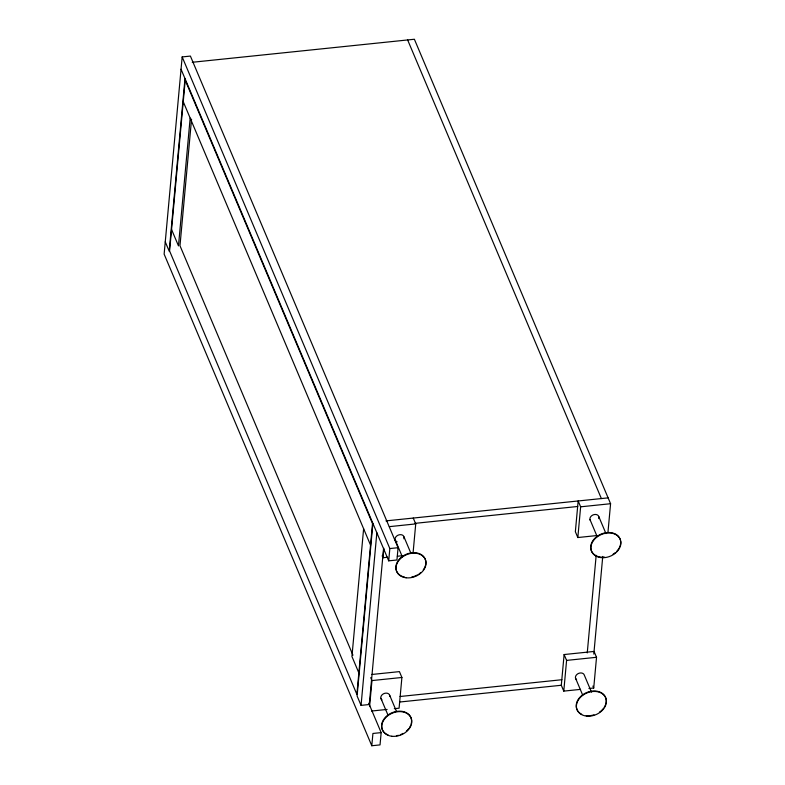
<?xml version="1.0" encoding="UTF-8"?>
<svg xmlns="http://www.w3.org/2000/svg" width="785" height="785" viewBox="0 0 785 785"><rect width="100%" height="100%" fill="white"/><g stroke="black" fill="none" stroke-linecap="round" stroke-linejoin="round"><path stroke-width="1.18" d="M181.041 69.217L388.712 560.843L396.945 559.99L398.073 547.704L190.402 56.078L182.169 56.932L164.134 254.124L371.796 745.75L380.038 744.896L381.157 732.611L368.773 703.291M184.995 78.578L169.207 251.21L165.252 241.839M190.166 118.093L178.48 245.872L171.552 229.485M191.55 119.153L179.981 245.715L352.956 655.21M363.622 528.717L351.935 656.495L358.853 672.882M372.885 523.379L357.096 696.01L361.061 705.372L369.293 704.518L383.522 548.911M361.061 705.372L376.849 532.75M387.761 557.232L382.972 557.733L383.836 548.283M369.588 706.569L371.962 680.575L370.726 677.651M371.796 745.75L372.924 733.465L381.157 732.611M388.712 560.843L389.831 548.558L182.169 56.932M413.028 553.445L415.726 523.909L413.253 518.061M371.884 674.472L399.428 671.617L401.9 677.475L399.094 708.188L394.305 708.678M588.936 688.504L593.725 688.013L596.531 657.29L594.059 651.442L564.121 654.543L561.304 685.266L563.777 691.114L580.547 689.377M563.777 691.114L566.593 660.401L564.121 654.543M577.829 537.539L580.635 506.816L578.162 500.967L575.356 531.681L577.829 537.539L596.992 535.547M587.249 652.924L596.178 555.329M593.813 654.091L602.752 556.447M607.982 532.073L610.583 503.715L414.382 39.25L192.246 62.28M403.863 538.785L404.069 537.813A4.661 3.523 -22.9 0 0 400.389 534.654A4.661 3.523 -22.9 0 0 395.287 537.951L395.081 538.922A4.661 3.523 -22.9 0 0 397.132 541.827M389.782 696.373L389.802 696.285A4.661 3.523 -22.9 0 0 386.122 693.126A4.661 3.523 -22.9 0 0 381.019 696.423L380.803 697.394A4.661 3.523 -22.9 0 0 381.961 699.827M598.71 518.581L598.926 517.609A4.661 3.523 -22.9 0 0 595.246 514.45A4.661 3.523 -22.9 0 0 590.143 517.757L589.928 518.718A4.661 3.523 -22.9 0 0 590.418 520.484M385.965 520.887L608.11 497.867M414.666 523.389L577.74 506.482M389.38 526.647L415.726 523.909M580.635 506.816L610.583 503.715M389.831 548.558L398.073 547.704M397.347 556.241L402.136 555.751M371.962 680.575L401.9 677.475M566.593 660.401L596.531 657.29M400.046 696.501L561.893 679.722M399.536 702.035L561.393 685.256M371.55 711.043L387.113 709.424M407.641 39.947L601.369 498.563M598.827 516.687L605.981 533.604M590.026 519.65L597.169 536.577M592.901 686.061L593.725 688.013M591.478 692.095L584.334 675.178A4.661 3.523 -22.9 0 0 580.164 672.99A4.661 3.523 -22.9 0 0 575.65 676.248L575.434 677.219A4.661 3.523 -22.9 0 0 576.592 679.653M575.523 678.152L582.676 695.068M403.981 536.881L410.653 552.669M395.169 539.854L402.322 556.771M382.148 555.78L382.972 557.733M183.248 101.707L370.54 545.104M389.703 695.353L396.376 711.141M380.902 698.326L388.045 715.243M620.65 541.208A15.523 11.736 -22.9 0 1 619.875 546.556M619.394 547.616A15.523 11.736 -22.9 0 1 616.902 551.119M615.499 552.463A15.523 11.736 -22.9 0 1 613.085 554.23M604.587 557.154A15.523 11.736 -22.9 0 1 590.693 547.488A15.523 11.736 -22.9 0 1 604.214 533.044A15.523 11.736 -22.9 0 1 620.464 540.198M581.705 714.321A15.523 11.736 -22.9 0 1 578.339 699.239A15.523 11.736 -22.9 0 1 596.992 691.212A15.523 11.736 -22.9 0 1 605.755 703.978M605.382 705.048A15.523 11.736 -22.9 0 1 604.303 707.157M603.616 708.168A15.523 11.736 -22.9 0 1 601.722 710.307M601.006 710.955A15.523 11.736 -22.9 0 1 599.436 712.172M594 714.831A15.523 11.736 -22.9 0 1 586.248 715.635M388.124 734.956A15.523 11.736 -22.9 0 1 383.286 720.1A15.523 11.736 -22.9 0 1 401.959 711.328A15.523 11.736 -22.9 0 1 411.134 724.153M410.751 725.222A15.523 11.736 -22.9 0 1 409.672 727.332M408.985 728.343A15.523 11.736 -22.9 0 1 406.375 731.129M403.097 733.406A15.523 11.736 -22.9 0 1 400.33 734.682M398.407 735.29A15.523 11.736 -22.9 0 1 396.435 735.702M404.677 577.152A15.523 11.736 -22.9 0 1 396.415 564.111A15.523 11.736 -22.9 0 1 412.851 552.718A15.523 11.736 -22.9 0 1 425.872 562.452M425.823 563.522A15.523 11.736 -22.9 0 1 423.262 569.871M420.642 572.658A15.523 11.736 -22.9 0 1 419.082 573.874M417.365 574.934A15.523 11.736 -22.9 0 1 411.693 577.053M185.211 80.207L169.589 250.984L356.89 694.382L372.512 523.605L185.211 80.207M600.937 557.595A15.523 11.736 -22.9 0 0 620.65 540.649A15.523 11.736 -22.9 0 0 596.109 537.735A15.523 11.736 -22.9 0 0 600.937 557.595M586.444 716.087A15.523 11.736 -22.9 0 0 606.157 699.141A15.523 11.736 -22.9 0 0 581.606 696.226A15.523 11.736 -22.9 0 0 586.444 716.087M391.813 736.261A15.523 11.736 -22.9 0 0 411.526 719.315A15.523 11.736 -22.9 0 0 386.985 716.401A15.523 11.736 -22.9 0 0 391.813 736.261M406.09 577.789A15.523 11.736 -22.9 0 0 425.794 560.843A15.523 11.736 -22.9 0 0 401.253 557.929A15.523 11.736 -22.9 0 0 406.09 577.789"/></g></svg>
